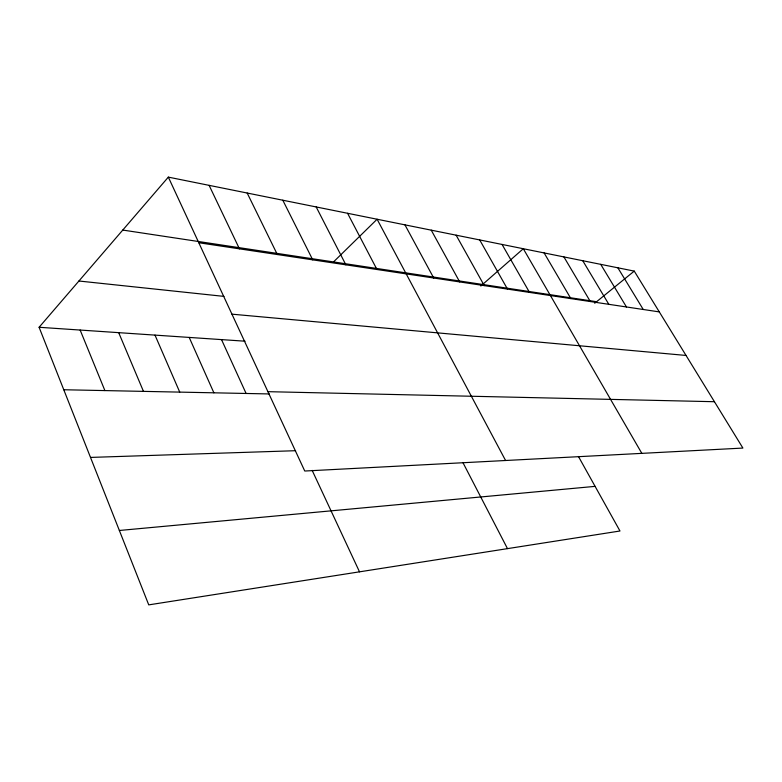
<?xml version="1.0" encoding="UTF-8"?>
<svg xmlns="http://www.w3.org/2000/svg" width="782" height="782" viewBox="0 0 782 782"><rect width="100%" height="100%" fill="white"/><g stroke="black" fill="none" stroke-linecap="round" stroke-linejoin="round"><path stroke-width="1.17" d="M578.436 456.483L619.979 530.998L148.746 604.877L39.1 327.277L168.335 177.123L634.251 271.11L742.9 448.066L304.755 471.028L168.335 177.123M333.503 261.931L377.1 219.234L505.583 460.5M480.842 286.017L523.305 248.725L641.836 453.365M594.701 303.24L634.251 271.11M119.363 530.479L595.092 486.365M90.507 457.421L295.596 450.706M63.772 389.749L269.252 393.942M267.923 391.674L714.445 401.713M39.1 327.277L245.04 341.196M231.941 314.168L686.039 355.448M78.923 281.012L223.975 296.388M122.764 230.064L596.578 301.705M198.794 242.743L659.304 311.901M617.868 267.806L643.254 309.496M600.723 264.345L626.45 306.964M582.756 260.719L608.826 304.325M563.91 256.916L590.332 301.539M544.116 252.928L570.889 298.626M502.064 244.443L529.522 292.409M479.698 239.927L507.498 289.105M456.121 235.177L484.263 285.616M431.244 230.162L459.708 281.931M404.939 224.854L433.736 278.03M347.57 213.281L376.973 269.507M462.885 462.524L507.489 548.632M316.192 206.956L345.879 264.834M282.801 200.212L312.732 259.859M247.18 193.037L277.336 254.541M209.117 185.354L239.448 248.852M312.165 470.393L359.505 571.828M221.521 339.613L246.105 393.473M189.205 337.423L213.887 392.818M154.992 335.116L179.733 392.114M118.698 332.663L143.468 391.381M80.145 330.053L104.896 390.589"/></g></svg>
